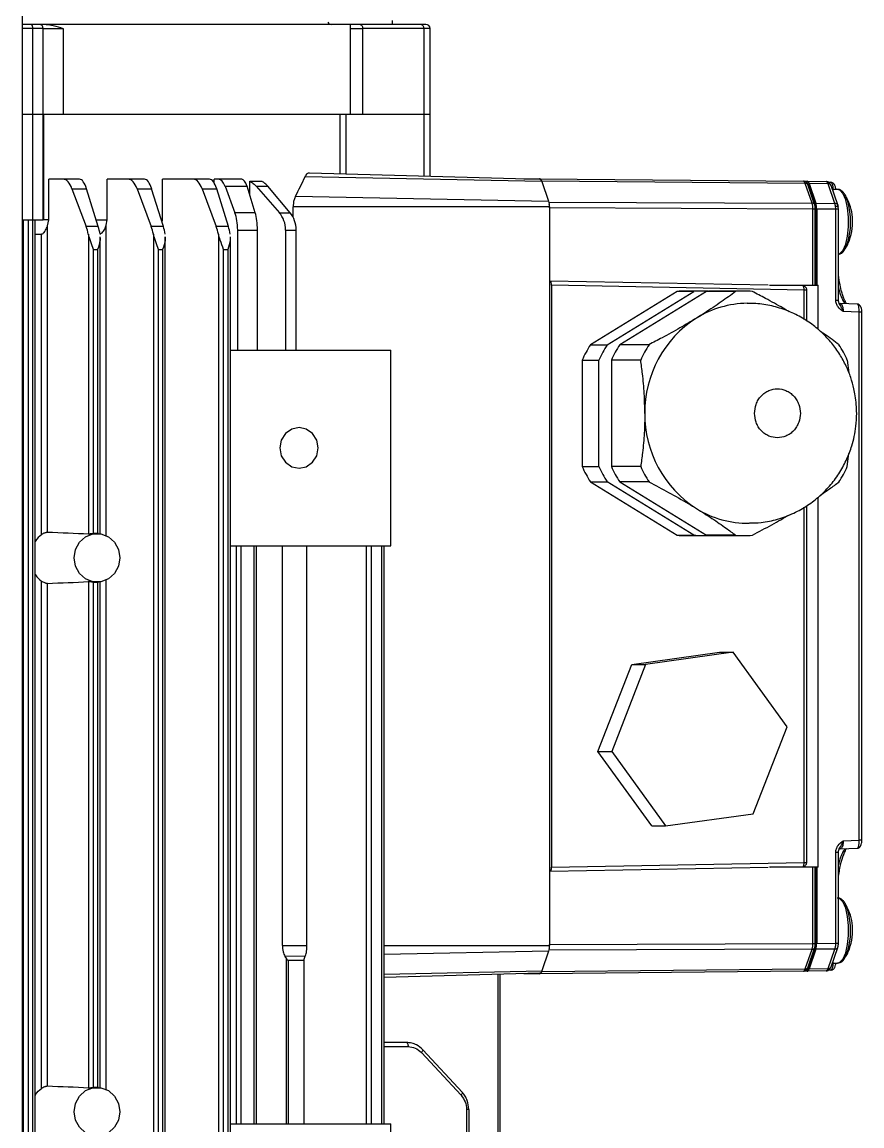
# Model space of a CAD drawing. Header units: centimetres. Extents: x 470464 to 524273, y 49611 to 59074.
# Drawn here: x 490483.18 to 490493.49, y 55507.41 to 55520.96 of the extents above; entities that cross this region are included whole.
import ezdxf

# ---------------------------------------------------------------- set-up
doc = ezdxf.new("R2010")
doc.units = ezdxf.units.CM
doc.header["$MEASUREMENT"] = 0
doc.layers.add('vinç', color=7, linetype='Continuous')

# ---------------------------------------------------------------- blocks, each defined once
blk = doc.blocks.new('JKKÖGÖ')
at = {"color": 2, "linetype": 'Continuous', "lineweight": 25}
for p, q in [((-34204.64, 51963.88), (-34204.72, 51961.82)), ((-34203.64, 51964.13), (-34203.72, 51962.17)), ((-34138.83, 51964.46), (-34203.64, 51964.46)), ((-34203.64, 51964.46), (-34203.64, 51964.13)), ((-34138.83, 51964.13), (-34203.64, 51964.13)), ((-34138.83, 51964.46), (-34138.83, 51964.13)), ((-34138.75, 51962.17), (-34138.83, 51964.13)), ((-34137.75, 51961.82), (-34137.83, 51963.88)), ((-34211.31, 51962.34), (-34211.87, 51962.62)), ((-34197.77, 51962.67), (-34196.19, 51962.87)), ((-34184.7, 51962.67), (-34186.3, 51962.87)), ((-34124.31, 51962.34), (-34124.87, 51962.62)), ((-34219.61, 51960.37), (-34219.6, 51960.64)), ((-34217.01, 51961.15), (-34219.4, 51960.33)), ((-34216.82, 51961.49), (-34219.21, 51960.67)), ((-34218.73, 51961.47), (-34218.73, 51960.84)), ((-34217.03, 51958.81), (-34217.01, 51961.15)), ((-34216.69, 51961.22), (-34217.01, 51961.15)), ((-34216.82, 51961.49), (-34216.81, 51961.49)), ((-34216.3, 51961.25), (-34216.69, 51961.22)), ((-34216.3, 51961.57), (-34216.56, 51961.55)), ((-34216.3, 51961.25), (-34216.32, 51958.91)), ((-34205.13, 51961.57), (-34216.3, 51961.57)), ((-34216.3, 51961.57), (-34216.3, 51961.25)), ((-34205.13, 51961.25), (-34216.3, 51961.25)), ((-34205.13, 51961.25), (-34205.13, 51961.57)), ((-34204.65, 51961.73), (-34204.64, 51961.77)), ((-34137.83, 51961.77), (-34137.82, 51961.73)), ((-34126.17, 51961.57), (-34137.34, 51961.57)), ((-34137.34, 51961.25), (-34137.34, 51961.57)), ((-34126.17, 51961.25), (-34137.34, 51961.25)), ((-34126.17, 51961.25), (-34126.17, 51961.57)), ((-34126.15, 51958.91), (-34126.17, 51961.25)), ((-34125.66, 51961.49), (-34125.65, 51961.49)), ((-34123.26, 51960.67), (-34125.65, 51961.49)), ((-34125.46, 51961.15), (-34125.44, 51958.81)), ((-34123.07, 51960.33), (-34125.46, 51961.15)), ((-34123.73, 51960.84), (-34123.73, 51961.47)), ((-34122.87, 51960.64), (-34122.86, 51960.38)), ((-34219.73, 51957.74), (-34219.69, 51960.09)), ((-34219.4, 51960.33), (-34219.44, 51957.98)), ((-34123.03, 51957.98), (-34123.07, 51960.33)), ((-34122.85, 51960.22), (-34123.07, 51960.33)), ((-34122.78, 51960.09), (-34122.85, 51960.22)), ((-34122.78, 51960.09), (-34122.73, 51957.74)), ((-34217.03, 51958.34), (-34219.45, 51957.51)), ((-34219.44, 51957.98), (-34217.03, 51958.81)), ((-34216.8, 51958.79), (-34219.39, 51957.9)), ((-34216.89, 51958.66), (-34219.31, 51957.84)), ((-34217.15, 51926.04), (-34217.03, 51958.34)), ((-34216.8, 51958.69), (-34216.89, 51958.66)), ((-34216.8, 51958.69), (-34216.8, 51958.79)), ((-34206.95, 51958.84), (-34216.45, 51958.84)), ((-34216.45, 51958.84), (-34216.45, 51958.74)), ((-34216.32, 51958.74), (-34216.45, 51958.74)), ((-34216.32, 51958.44), (-34216.45, 51926.12)), ((-34216.32, 51958.91), (-34206.95, 51958.91)), ((-34216.32, 51958.74), (-34216.32, 51958.44)), ((-34206.95, 51958.74), (-34216.32, 51958.74)), ((-34206.95, 51958.44), (-34216.32, 51958.44)), ((-34201.53, 51959.08), (-34206.95, 51959.08)), ((-34206.95, 51953.11), (-34206.95, 51959.08)), ((-34135.52, 51959.08), (-34180.93, 51959.08)), ((-34135.52, 51959.08), (-34135.52, 51953.11)), ((-34135.52, 51958.91), (-34126.15, 51958.91)), ((-34126.02, 51958.84), (-34135.52, 51958.84)), ((-34126.15, 51958.74), (-34135.52, 51958.74)), ((-34126.15, 51958.44), (-34135.52, 51958.44)), ((-34126.15, 51958.44), (-34126.15, 51958.74)), ((-34126.02, 51958.74), (-34126.15, 51958.74)), ((-34126.02, 51926.12), (-34126.15, 51958.44)), ((-34126.02, 51958.74), (-34126.02, 51958.84)), ((-34123.08, 51957.9), (-34125.67, 51958.79)), ((-34125.67, 51958.79), (-34125.67, 51958.69)), ((-34125.58, 51958.66), (-34125.67, 51958.69)), ((-34123.16, 51957.84), (-34125.58, 51958.66)), ((-34125.44, 51958.81), (-34123.03, 51957.98)), ((-34123.02, 51957.51), (-34125.44, 51958.34)), ((-34125.44, 51958.34), (-34125.32, 51926.04)), ((-34220.04, 51924.89), (-34219.74, 51957.27)), ((-34219.45, 51957.51), (-34219.75, 51925.16)), ((-34219.73, 51957.33), (-34219.73, 51957.74)), ((-34219.54, 51957.7), (-34219.54, 51957.78)), ((-34219.39, 51957.9), (-34219.39, 51957.8)), ((-34219.31, 51957.84), (-34219.39, 51957.8)), ((-34206.37, 51957.37), (-34206.95, 51926.36)), ((-34206.87, 51957.21), (-34206.94, 51953.27)), ((-34202.56, 51957.7), (-34206.37, 51957.7)), ((-34206.37, 51957.7), (-34206.37, 51957.37)), ((-34202.76, 51957.37), (-34206.37, 51957.37)), ((-34136.1, 51957.7), (-34179.88, 51957.7)), ((-34136.1, 51957.37), (-34179.7, 51957.37)), ((-34136.1, 51957.37), (-34136.1, 51957.7)), ((-34135.52, 51926.36), (-34136.1, 51957.37)), ((-34135.53, 51953.27), (-34135.6, 51957.21)), ((-34123.08, 51957.8), (-34123.16, 51957.84)), ((-34123.08, 51957.8), (-34123.08, 51957.9)), ((-34122.72, 51925.16), (-34123.02, 51957.51)), ((-34122.93, 51957.78), (-34122.93, 51957.7)), ((-34122.73, 51957.74), (-34122.73, 51957.29)), ((-34122.73, 51957.27), (-34122.43, 51924.89)), ((-34152.74, 51955.27), (-34161.9, 51948.67)), ((-34142.07, 51951.11), (-34152.74, 51955.27)), ((-34206.95, 51952.94), (-34207.45, 51926.19)), ((-34206.95, 51953.11), (-34206.95, 51953.1)), ((-34135.52, 51953.1), (-34135.52, 51953.11)), ((-34135.02, 51926.19), (-34135.52, 51952.94)), ((-34206.23, 51949.99), (-34206.23, 51946.39)), ((-34176.23, 51946.39), (-34176.23, 51949.99)), ((-34140.57, 51940.36), (-34142.07, 51951.11)), ((-34206.2, 51948.96), (-34206.2, 51945.37)), ((-34176.27, 51948.96), (-34176.27, 51945.37)), ((-34161.9, 51948.67), (-34160.4, 51937.91)), ((-34161.9, 51946.96), (-34161.9, 51948.67)), ((-34160.4, 51936.2), (-34161.9, 51946.96)), ((-34206.23, 51944.85), (-34206.23, 51942.8)), ((-34206.2, 51945.37), (-34199.66, 51934.73)), ((-34182.81, 51934.73), (-34176.27, 51945.37)), ((-34176.23, 51942.8), (-34176.23, 51944.85)), ((-34199.66, 51933.19), (-34206.2, 51943.83)), ((-34206.2, 51943.83), (-34206.2, 51941.78)), ((-34176.27, 51943.83), (-34182.81, 51933.19)), ((-34176.27, 51941.78), (-34176.27, 51943.83)), ((-34206.2, 51941.78), (-34199.66, 51931.14)), ((-34182.81, 51931.14), (-34176.27, 51941.78)), ((-34149.73, 51933.75), (-34140.57, 51940.36)), ((-34140.57, 51938.65), (-34140.57, 51940.36)), ((-34199.66, 51938.32), (-34199.66, 51934.73)), ((-34182.81, 51938.32), (-34182.81, 51934.73)), ((-34160.4, 51937.91), (-34149.73, 51933.75)), ((-34160.4, 51936.2), (-34160.4, 51937.91)), ((-34140.57, 51938.65), (-34149.73, 51932.04)), ((-34197.77, 51937.3), (-34197.77, 51933.71)), ((-34184.7, 51937.3), (-34184.7, 51933.71)), ((-34149.73, 51932.04), (-34160.4, 51936.2)), ((-34197.77, 51933.71), (-34184.7, 51933.71)), ((-34149.73, 51932.04), (-34149.73, 51933.75)), ((-34199.66, 51931.14), (-34199.66, 51933.19)), ((-34184.7, 51932.17), (-34197.77, 51932.17)), ((-34197.77, 51930.12), (-34197.77, 51932.17)), ((-34184.7, 51930.12), (-34184.7, 51932.17)), ((-34182.81, 51931.14), (-34182.81, 51933.19)), ((-34197.77, 51930.12), (-34184.7, 51930.12)), ((-34219.69, 51925.18), (-34217.28, 51926)), ((-34217.89, 51894.93), (-34217.28, 51926)), ((-34216.57, 51926.1), (-34125.9, 51926.1)), ((-34216.57, 51926.1), (-34216.57, 51894.63)), ((-34216.45, 51926.12), (-34207.45, 51926.12)), ((-34207.45, 51926.12), (-34207.45, 51926.19)), ((-34206.95, 51926.36), (-34135.52, 51926.36)), ((-34135.02, 51926.19), (-34135.02, 51926.12)), ((-34135.02, 51926.12), (-34126.02, 51926.12)), ((-34125.9, 51905.81), (-34125.9, 51926.1)), ((-34125.19, 51926), (-34122.78, 51925.18)), ((-34125.19, 51926), (-34124.79, 51905.81)), ((-34220.77, 51896.65), (-34219.98, 51924.93)), ((-34219.69, 51925.18), (-34220.27, 51896.1)), ((-34220.04, 51922.94), (-34220.04, 51924.89)), ((-34122.39, 51905.81), (-34122.78, 51925.18)), ((-34122.48, 51924.93), (-34121.95, 51905.81)), ((-34122.43, 51924.89), (-34122.43, 51922.94)), ((-34089.74, 51920.07), (-34122.35, 51920.07)), ((-34122.34, 51919.76), (-34089.71, 51919.76)), ((-34067.23, 51916.24), (-34105.74, 51916.24)), ((-34105.74, 51916.24), (-34105.74, 51915.93)), ((-34105.74, 51915.93), (-34067.23, 51915.93)), ((-34107.85, 51915.43), (-34113.09, 51910.56)), ((-34112.75, 51910.38), (-34107.51, 51915.25)), ((-34238.98, 51910.94), (-34238.98, 51910.35)), ((-34227.98, 51911.44), (-34238.48, 51911.44)), ((-34238.48, 51911.44), (-34238.48, 51910.66)), ((-34238.48, 51910.66), (-34238.48, 51903.15)), ((-34238.48, 51910.66), (-34227.98, 51910.66)), ((-34220.36, 51911.44), (-34227.98, 51911.44)), ((-34227.98, 51910.66), (-34227.98, 51911.44)), ((-34227.98, 51903.15), (-34227.98, 51910.66)), ((-34227.98, 51910.66), (-34220.38, 51910.66)), ((-34238.98, 51910.35), (-34238.98, 51902.85)), ((-34113.98, 51908.55), (-34113.98, 51905.81)), ((-34113.48, 51905.81), (-34113.48, 51908.74)), ((-34238.98, 51906.85), (-34239.48, 51906.85)), ((-34198.98, 51886.93), (-34198.98, 51906.63)), ((-34174.98, 51906.63), (-34198.98, 51906.63)), ((-34174.98, 51886.93), (-34174.98, 51906.63)), ((-34103.98, 51886.93), (-34103.98, 51906.63)), ((-34079.98, 51906.63), (-34103.98, 51906.63)), ((-34103.98, 51905.81), (-34174.98, 51905.81)), ((-34174.98, 51905.48), (-34103.98, 51905.48)), ((-34103.98, 51904.25), (-34174.98, 51904.25)), ((-34238.98, 51902.85), (-34238.98, 51901.67)), ((-34238.48, 51903.15), (-34227.98, 51903.15)), ((-34238.48, 51901.67), (-34238.48, 51903.15)), ((-34227.98, 51901.67), (-34227.98, 51903.15)), ((-34174.98, 51903.61), (-34103.98, 51903.61)), ((-34227.98, 51901.67), (-34238.98, 51901.67)), ((-34238.98, 51901.67), (-34238.98, 51864.32)), ((-34227.98, 51866.39), (-34227.98, 51901.67)), ((-34227.98, 51901.1), (-34220.65, 51901.1)), ((-34220.67, 51900.42), (-34227.98, 51900.42)), ((-34125.9, 51896.33), (-34174.98, 51896.33)), ((-34125.9, 51893.32), (-34125.9, 51896.33)), ((-34124.1, 51895.94), (-34124.6, 51896.13)), ((-34124.6, 51896.13), (-34124.55, 51893.63)), ((-34124.1, 51895.94), (-34103.98, 51895.94)), ((-34124.09, 51894.08), (-34124.1, 51895.94)), ((-34215.86, 51894.26), (-34219.12, 51891.53)), ((-34215.3, 51894.63), (-34216.57, 51894.63)), ((-34215.86, 51892.94), (-34215.86, 51894.26)), ((-34198.98, 51895), (-34213.74, 51895)), ((-34213.74, 51893.71), (-34213.74, 51895)), ((-34219.12, 51890.09), (-34215.86, 51892.94)), ((-34213.74, 51893.71), (-34198.98, 51893.71)), ((-34125.9, 51893.32), (-34174.98, 51893.32)), ((-34124.55, 51893.63), (-34124.24, 51893.8)), ((-34103.98, 51893.8), (-34124.24, 51893.8)), ((-34103.98, 51894.08), (-34124.09, 51894.08)), ((-34219.12, 51890.09), (-34219.12, 51891.53)), ((-34198.98, 51890.25), (-34213.74, 51890.25)), ((-34213.74, 51887.82), (-34213.74, 51890.25)), ((-34217.98, 51889.32), (-34219.73, 51889.32)), ((-34215.86, 51889.97), (-34219.11, 51888.97)), ((-34219.11, 51886.27), (-34219.11, 51888.97)), ((-34215.86, 51889.97), (-34215.86, 51887.49)), ((-34103.98, 51890.12), (-34174.98, 51890.12)), ((-34174.98, 51889.79), (-34103.98, 51889.79)), ((-34219.98, 51888.32), (-34219.98, 51885.48)), ((-34219.11, 51886.27), (-34215.86, 51887.49)), ((-34213.74, 51887.82), (-34198.98, 51887.82)), ((-34103.98, 51888.27), (-34174.98, 51888.27)), ((-34174.98, 51887.64), (-34103.98, 51887.64)), ((-34214.16, 51886.69), (-34218.81, 51885.25)), ((-34214.16, 51886.69), (-34214.16, 51885.2)), ((-34066.09, 51886.93), (-34212.89, 51886.93)), ((-34211.33, 51886.1), (-34211.33, 51886.6)), ((-34211.33, 51886.6), (-34067.64, 51886.6)), ((-34067.64, 51886.1), (-34211.33, 51886.1)), ((-34219.98, 51885.48), (-34219.98, 51884.92)), ((-34219.57, 51884.92), (-34219.98, 51884.92)), ((-34218.81, 51883.46), (-34218.81, 51885.25)), ((-34218.81, 51883.46), (-34214.16, 51885.2)), ((-34213.23, 51885.46), (-34065.74, 51885.46)), ((-34219.98, 51884.37), (-34219.98, 51882.4)), ((-34219.98, 51882.4), (-34219.98, 51878.61)), ((-34214.98, 51878.61), (-34219.98, 51878.61)), ((-34214.16, 51878.7), (-34218.81, 51877.26)), ((-34214.69, 51878.54), (-34214.98, 51878.61)), ((-34214.98, 51878.45), (-34214.98, 51878.61)), ((-34214.16, 51878.7), (-34214.16, 51877.22)), ((-34066.08, 51878.94), (-34212.89, 51878.94)), ((-34211.33, 51878.11), (-34211.33, 51878.61)), ((-34211.33, 51878.61), (-34067.64, 51878.61)), ((-34067.64, 51878.11), (-34211.33, 51878.11)), ((-34218.81, 51875.47), (-34218.81, 51877.26)), ((-34218.81, 51875.47), (-34214.16, 51877.22)), ((-34213.23, 51877.47), (-34065.74, 51877.47)), ((-34219.98, 51876.39), (-34219.98, 51874.41)), ((-34219.98, 51874.41), (-34219.98, 51871.82)), ((-34214.98, 51871.82), (-34219.98, 51871.82)), ((-34214.35, 51871.68), (-34214.98, 51871.82)), ((-34214.98, 51870.46), (-34214.98, 51871.82)), ((-34176.22, 51871.68), (-34214.35, 51871.68)), ((-34108.22, 51871.68), (-34170.75, 51871.68)), ((-34214.16, 51870.71), (-34218.81, 51869.27)), ((-34214.16, 51870.71), (-34214.16, 51869.23)), ((-34176.44, 51870.95), (-34212.89, 51870.95)), ((-34211.33, 51870.12), (-34211.33, 51870.62)), ((-34211.33, 51870.62), (-34176.47, 51870.62)), ((-34176.47, 51870.12), (-34211.33, 51870.12)), ((-34176.46, 51870.75), (-34176.48, 51870.58)), ((-34108.44, 51870.95), (-34170.53, 51870.95)), ((-34170.49, 51870.58), (-34170.51, 51870.75)), ((-34170.5, 51870.12), (-34170.5, 51870.62)), ((-34170.5, 51870.62), (-34108.47, 51870.62)), ((-34108.47, 51870.12), (-34170.5, 51870.12)), ((-34108.46, 51870.75), (-34108.48, 51870.58)), ((-34108.47, 51870.62), (-34108.47, 51870.12)), ((-34218.81, 51867.48), (-34218.81, 51869.27)), ((-34218.81, 51867.48), (-34214.16, 51869.23)), ((-34213.23, 51869.49), (-34176.4, 51869.49)), ((-34170.57, 51869.49), (-34108.4, 51869.49)), ((-34219.98, 51868.4), (-34219.98, 51866.42)), ((-34238.48, 51866.39), (-34227.98, 51866.39)), ((-34238.48, 51863.95), (-34238.48, 51866.39)), ((-34227.98, 51863.99), (-34227.98, 51866.39)), ((-34219.98, 51866.42), (-34219.98, 51864.62)), ((-34214.98, 51864.62), (-34219.98, 51864.62)), ((-34214.25, 51864.46), (-34214.98, 51864.62)), ((-34214.98, 51864.62), (-34214.98, 51863.99)), ((-34176.61, 51864.46), (-34214.25, 51864.46)), ((-34108.61, 51864.46), (-34170.36, 51864.46)), ((-34238.98, 51864.32), (-34238.98, 51863.37)), ((-34238.98, 51863.45), (-34238.98, 51862.46)), ((-34227.98, 51863.95), (-34238.48, 51863.95)), ((-34238.48, 51863.95), (-34238.48, 51862.63)), ((-34227.98, 51863.99), (-34214.98, 51863.99)), ((-34214.98, 51863.95), (-34227.98, 51863.95)), ((-34227.98, 51862.63), (-34227.98, 51863.95)), ((-34214.98, 51862.63), (-34214.98, 51863.95)), ((-34213.25, 51862.96), (-34213.25, 51863.74)), ((-34176.33, 51863.74), (-34213.25, 51863.74)), ((-34170.64, 51863.74), (-34170.59, 51863.82)), ((-34108.33, 51863.74), (-34170.64, 51863.74)), ((-34108.38, 51863.82), (-34108.33, 51863.74)), ((-34238.98, 51862.46), (-34238.98, 51861.35)), ((-34238.48, 51862.63), (-34227.98, 51862.63)), ((-34238.48, 51862.63), (-34238.48, 51861.35)), ((-34227.98, 51862.63), (-34214.98, 51862.63)), ((-34227.98, 51861.35), (-34227.98, 51862.63)), ((-34063.98, 51862.96), (-34214.98, 51862.96)), ((-34214.98, 51862.64), (-34063.98, 51862.64)), ((-34214.98, 51861.35), (-34214.98, 51862.63)), ((-34063.98, 51862.13), (-34214.98, 51862.13)), ((-34271.48, 51861.35), (-33932.98, 51861.35)), ((-34214.98, 51861.5), (-34063.98, 51861.5))]:
    blk.add_line(p, q, dxfattribs=at)
at = {"color": 2, "linetype": 'Continuous', "lineweight": 25, "flags": 128}
for points in [[(-34210.75, 51961.57), (-34210.84, 51961.77), (-34211.27, 51962.15), (-34212.01, 51962.47), (-34213, 51962.7), (-34214.14, 51962.82), (-34215.33, 51962.82), (-34216.47, 51962.7), (-34217.46, 51962.47), (-34218.2, 51962.15), (-34218.63, 51961.77), (-34218.73, 51961.47)], [(-34217.37, 51962.7), (-34217.47, 51962.67), (-34218.06, 51962.4)], [(-34123.73, 51961.47), (-34123.84, 51961.77), (-34124.27, 51962.15), (-34125.01, 51962.47), (-34126, 51962.7), (-34127.14, 51962.82), (-34128.33, 51962.82), (-34129.47, 51962.7), (-34130.46, 51962.47), (-34131.2, 51962.15), (-34131.63, 51961.77), (-34131.72, 51961.57)], [(-34130.37, 51962.7), (-34130.47, 51962.67), (-34131.06, 51962.4)], [(-34216.69, 51961.22), (-34216.68, 51961.31), (-34216.67, 51961.39), (-34216.65, 51961.45), (-34216.63, 51961.5), (-34216.6, 51961.54), (-34216.57, 51961.55), (-34216.56, 51961.55)], [(-34204.75, 51961.66), (-34204.73, 51961.73), (-34204.72, 51961.82)], [(-34137.75, 51961.82), (-34137.74, 51961.73), (-34137.72, 51961.67)], [(-34206.37, 51957.37), (-34206.47, 51957.37), (-34206.56, 51957.36), (-34206.65, 51957.34), (-34206.72, 51957.32), (-34206.79, 51957.3), (-34206.83, 51957.27), (-34206.86, 51957.24), (-34206.87, 51957.21)], [(-34135.6, 51957.21), (-34135.61, 51957.24), (-34135.64, 51957.27), (-34135.68, 51957.3), (-34135.75, 51957.32), (-34135.82, 51957.34), (-34135.91, 51957.36), (-34136, 51957.37), (-34136.1, 51957.37)], [(-34107.85, 51915.43), (-34107.83, 51915.43), (-34107.8, 51915.43), (-34107.76, 51915.42), (-34107.7, 51915.39), (-34107.64, 51915.36), (-34107.58, 51915.31), (-34107.51, 51915.25)], [(-34238.98, 51910.35), (-34238.98, 51910.41), (-34238.95, 51910.47), (-34238.9, 51910.52), (-34238.84, 51910.57), (-34238.76, 51910.61), (-34238.68, 51910.64), (-34238.58, 51910.65), (-34238.48, 51910.66)], [(-34113.11, 51910.53), (-34113.1, 51910.56), (-34113.09, 51910.56)], [(-34113.09, 51910.56), (-34113.08, 51910.57), (-34113.04, 51910.57), (-34113, 51910.56), (-34112.95, 51910.53), (-34112.89, 51910.49), (-34112.82, 51910.44), (-34112.75, 51910.38)], [(-34113.98, 51908.55), (-34113.98, 51908.59), (-34113.95, 51908.63), (-34113.9, 51908.66), (-34113.84, 51908.69), (-34113.76, 51908.71), (-34113.68, 51908.73), (-34113.58, 51908.74), (-34113.48, 51908.74)], [(-34238.98, 51902.85), (-34238.98, 51902.91), (-34238.95, 51902.96), (-34238.9, 51903.02), (-34238.84, 51903.06), (-34238.76, 51903.1), (-34238.68, 51903.13), (-34238.58, 51903.15), (-34238.48, 51903.15)], [(-34186.98, 51897.7), (-34187.94, 51897.53), (-34188.75, 51897.02), (-34189.29, 51896.25), (-34189.48, 51895.36), (-34189.29, 51894.46), (-34188.75, 51893.69), (-34187.94, 51893.18), (-34186.98, 51893.01), (-34186.03, 51893.18), (-34185.22, 51893.69), (-34184.68, 51894.46), (-34184.48, 51895.36), (-34184.68, 51896.25), (-34185.22, 51897.02), (-34186.03, 51897.53), (-34186.98, 51897.7)], [(-34173.48, 51867.74), (-34174.51, 51867.91), (-34175.4, 51868.39), (-34176.07, 51869.14), (-34176.43, 51870.06), (-34176.43, 51871.03), (-34176.07, 51871.95), (-34175.4, 51872.69), (-34174.51, 51873.18), (-34173.48, 51873.35), (-34172.46, 51873.18), (-34171.57, 51872.69), (-34170.9, 51871.95), (-34170.54, 51871.03), (-34170.54, 51870.06), (-34170.9, 51869.14), (-34171.57, 51868.39), (-34172.46, 51867.91), (-34173.48, 51867.74)], [(-34105.48, 51867.74), (-34106.51, 51867.91), (-34107.4, 51868.39), (-34108.07, 51869.14), (-34108.43, 51870.06), (-34108.43, 51871.03), (-34108.07, 51871.95), (-34107.4, 51872.69), (-34106.51, 51873.18), (-34105.48, 51873.35), (-34104.46, 51873.18), (-34103.57, 51872.69), (-34102.9, 51871.95), (-34102.54, 51871.03), (-34102.54, 51870.06), (-34102.9, 51869.14), (-34103.57, 51868.39), (-34104.46, 51867.91), (-34105.48, 51867.74)], [(-34238.98, 51862.46), (-34238.98, 51862.49), (-34238.95, 51862.52), (-34238.9, 51862.55), (-34238.84, 51862.58), (-34238.76, 51862.6), (-34238.68, 51862.62), (-34238.58, 51862.63), (-34238.48, 51862.63)]]:
    blk.add_lwpolyline(points, dxfattribs=at)
at = {"color": 2, "linetype": 'Continuous', "lineweight": 25}
for centre, radius, start, end in [((-34204.15, 51963.86), 0.491, 118.6351, 177.7504), ((-34138.32, 51963.86), 0.49, 2.184, 53.8281), ((-34214.75, 51954), 9.08, 71.5519, 106.7577), ((-34191.45, 51948.77), 15.27, 114.456, 122.5064), ((-34191.02, 51948.77), 15.27, 57.4936, 65.544), ((-34127.75, 51954), 9.08, 71.5519, 106.7577), ((-34219.12, 51960.63), 0.481, 129.271, 178.7588), ((-34219.06, 51960.37), 0.339, 114.1944, 186.2383), ((-34216.67, 51961.18), 0.341, 115.6429, 186.0989), ((-34125.8, 51961.18), 0.341, 353.9011, 64.3571), ((-34123.41, 51960.37), 0.339, 353.7584, 65.8402), ((-34123.35, 51960.64), 0.478, 1.1329, 36.7741), ((-34123.26, 51960.22), 0.404, 359.6754, 49.8724), ((-34216.65, 51958.37), 0.38, 128.8689, 184.0623), ((-34125.82, 51958.37), 0.38, 355.9377, 51.1311), ((-34219.29, 51957.27), 0.447, 153.4272, 179.3986), ((-34219.07, 51957.54), 0.38, 128.8689, 184.0623), ((-34123.4, 51957.54), 0.38, 355.9377, 51.1311), ((-34123.18, 51957.27), 0.445, 0.5634, 20.7473), ((-34192.99, 51949.99), 13.25, 175.5755, 184.4245), ((-34192.63, 51950.52), 12.11, 180.7152, 211.7207), ((-34189.81, 51950.51), 12.08, 328.2412, 0.5339), ((-34189.48, 51949.99), 13.25, 355.5755, 4.4245), ((-34192.99, 51946.39), 13.25, 180.0003, 184.4244), ((-34189.48, 51946.39), 13.25, 355.5756, 359.9997), ((-34192.99, 51944.85), 13.25, 177.019, 184.4246), ((-34189.48, 51944.85), 13.25, 355.5754, 3.3302), ((-34191.38, 51951.48), 13.67, 212.4131, 270.6244), ((-34191.09, 51951.48), 13.67, 269.3756, 327.5869), ((-34192.99, 51942.8), 13.25, 180.0003, 184.4244), ((-34189.48, 51942.8), 13.25, 355.5756, 359.9997), ((-34191.45, 51951.2), 15.27, 237.4936, 245.544), ((-34191.02, 51951.2), 15.27, 294.456, 302.5064), ((-34191.45, 51947.6), 15.27, 237.4936, 245.544), ((-34191.02, 51947.6), 15.27, 294.456, 302.5064), ((-34191.45, 51946.07), 15.27, 237.4936, 245.544), ((-34191.02, 51946.07), 15.27, 294.456, 302.5064), ((-34191.45, 51944.01), 15.27, 237.4936, 245.544), ((-34191.02, 51944.01), 15.27, 294.456, 302.5064), ((-34216.61, 51923.83), 2.28, 89.0397, 107.0871), ((-34125.86, 51923.83), 2.28, 72.9129, 90.9603), ((-34219.65, 51924.82), 0.356, 97.3391, 161.7546), ((-34122.82, 51924.82), 0.356, 18.2454, 82.6609), ((-34238.48, 51910.94), 0.5, 90, 180), ((-34239.48, 51899.34), 0.5, 295, 0), ((-34173.84, 51870.37), 2.65, 174.5638, 185.4362), ((-34238.48, 51863.45), 0.5, 90, 180)]:
    blk.add_arc(centre, radius, start, end, dxfattribs=at)
for centre, major_axis, ratio, start_param, end_param in [((-34218.73, 51957.74), (1, 0), 0.341977, 2.356337, 3.141609), ((-34216.32, 51958.56), (1, 0), 0.342063, 1.570939, 2.356211), ((-34126.15, 51958.56), (1, 0), 0.342063, 0.785381, 1.570653), ((-34123.74, 51957.74), (1, 0), 0.341977, 6.283169, 7.068441), ((-34216.45, 51925.78), (1, 0), 0.342031, 1.570832, 2.056847), ((-34206.95, 51926.19), (0.5, 0), 0.341968, 1.570796, 3.141593), ((-34135.52, 51926.19), (0.5, 0), 0.341968, 0, 1.570796), ((-34126.02, 51925.78), (1, 0), 0.342031, 1.087503, 1.570761), ((-34219.04, 51924.89), (1, 0), 0.342009, 2.651495, 3.141597), ((-34123.43, 51924.89), (1, 0), 0.342009, 6.283181, 6.697409), ((-34268.96, 51827.67), (60.43, 60.32), 0.672975, 0.20191, 0.2467), ((-34213.74, 51892.48), (3, 0), 0.839644, 1.570796, 2.356194), ((-34213.74, 51891.08), (3, 0), 0.875564, 1.570796, 2.356194), ((-34213.74, 51889.32), (3, 0), 0.309205, 1.570796, 2.356194), ((-34216.98, 51888.32), (3, 0), 0.309205, 2.356194, 3.141593), ((-34213.74, 51886.7), (3, 0), 0.374835, 1.570796, 2.356194), ((-34216.98, 51885.48), (3, 0), 0.374835, 2.356194, 3.141593), ((-34211.33, 51885.81), (4, 0), 0.309205, 2.067071, 2.356194), ((-34215.98, 51884.37), (4, 0), 0.309205, 2.356194, 3.141593), ((-34211.33, 51884.14), (4, 0), 0.374835, 2.067071, 2.356194), ((-34215.98, 51882.4), (4, 0), 0.374835, 2.356194, 3.141593), ((-34211.33, 51877.83), (4, 0), 0.309205, 2.067071, 2.356194), ((-34215.98, 51876.39), (4, 0), 0.309205, 2.356194, 3.141593), ((-34211.33, 51876.16), (4, 0), 0.374835, 2.067071, 2.356194), ((-34215.98, 51874.41), (4, 0), 0.374835, 2.356194, 3.141593), ((-34211.33, 51869.84), (4, 0), 0.309205, 2.067071, 2.356194), ((-34215.98, 51868.4), (4, 0), 0.309205, 2.356194, 3.141593), ((-34211.33, 51868.17), (4, 0), 0.374835, 2.067071, 2.356194), ((-34173.48, 51832.89), (0, -59.78), 0.061636, 4.053588, 4.156132), ((-34173.48, 51832.89), (0, -59.78), 0.061636, 2.127053, 2.229598), ((-34105.48, 51832.89), (0, -59.78), 0.061636, 4.053588, 4.156132), ((-34215.98, 51866.42), (4, 0), 0.374835, 2.356194, 3.141593)]:
    blk.add_ellipse(centre, major_axis=major_axis, ratio=ratio, start_param=start_param, end_param=end_param, dxfattribs=at)
for points, knots in [([(-34211.41, 51962.4), (-34211.44, 51962.41), (-34211.85, 51962.72), (-34212.82, 51963.07), (-34214.23, 51963.36), (-34215.62, 51963.3), (-34216.8, 51963.04), (-34217.46, 51962.7), (-34217.73, 51962.56)], [0, 0, 0, 0, 0.01245, 0.231649, 0.459546, 0.662857, 0.862556, 1, 1, 1, 1]), ([(-34191.23, 51963.82), (-34191.96, 51963.79), (-34192.97, 51963.74), (-34194.44, 51963.45), (-34195.67, 51963.11), (-34197.09, 51962.53), (-34198.51, 51961.76), (-34199.89, 51960.77), (-34201.18, 51959.56), (-34202.34, 51958.15), (-34203.31, 51956.56), (-34204.07, 51954.8), (-34204.55, 51952.91), (-34204.76, 51951.41), (-34204.71, 51950.55), (-34204.7, 51950.36)], [0, 0, 0, 0, 0.102327, 0.143297, 0.211475, 0.282536, 0.359049, 0.439303, 0.522622, 0.60849, 0.696564, 0.786634, 0.878599, 0.972458, 1, 1, 1, 1]), ([(-34203.64, 51964.13), (-34203.77, 51964.13), (-34204.03, 51964.13), (-34204.36, 51964.07), (-34204.54, 51964), (-34204.63, 51963.94), (-34204.64, 51963.9), (-34204.64, 51963.88)], [0, 0, 0, 0, 0.245893, 0.499016, 0.723203, 0.855135, 1, 1, 1, 1]), ([(-34203.64, 51964.45), (-34203.74, 51964.45), (-34203.94, 51964.45), (-34204.19, 51964.39), (-34204.36, 51964.3), (-34204.48, 51964.21), (-34204.58, 51964.08), (-34204.61, 51963.98), (-34204.62, 51963.93)], [0, 0, 0, 0, 0.23629, 0.474029, 0.600027, 0.731366, 0.865911, 1, 1, 1, 1]), ([(-34177.77, 51950.64), (-34177.78, 51951.12), (-34177.79, 51952.3), (-34178.2, 51954.15), (-34178.91, 51956.07), (-34179.9, 51957.81), (-34181.08, 51959.34), (-34182.45, 51960.67), (-34183.98, 51961.78), (-34185.58, 51962.64), (-34187.06, 51963.19), (-34188.41, 51963.54), (-34189.75, 51963.77), (-34190.7, 51963.8), (-34191.23, 51963.82)], [0, 0, 0, 0, 0.06923, 0.168619, 0.270636, 0.362894, 0.454957, 0.54654, 0.637019, 0.724751, 0.806123, 0.863181, 0.923591, 1, 1, 1, 1]), ([(-34137.85, 51963.93), (-34137.86, 51963.97), (-34137.87, 51964.05), (-34137.94, 51964.16), (-34138.03, 51964.26), (-34138.2, 51964.36), (-34138.41, 51964.42), (-34138.64, 51964.45), (-34138.76, 51964.45), (-34138.83, 51964.45)], [0, 0, 0, 0, 0.095749, 0.202045, 0.31816, 0.44234, 0.708759, 0.850841, 1, 1, 1, 1]), ([(-34137.83, 51963.88), (-34137.83, 51963.9), (-34137.84, 51963.94), (-34137.93, 51964), (-34138.08, 51964.06), (-34138.27, 51964.1), (-34138.5, 51964.13), (-34138.7, 51964.13), (-34138.83, 51964.13)], [0, 0, 0, 0, 0.1445292, 0.2761658, 0.4998845, 0.6279701, 0.7541879, 1, 1, 1, 1]), ([(-34124.41, 51962.4), (-34124.44, 51962.41), (-34124.85, 51962.72), (-34125.82, 51963.07), (-34127.23, 51963.36), (-34128.62, 51963.3), (-34129.8, 51963.04), (-34130.46, 51962.7), (-34130.73, 51962.56)], [0, 0, 0, 0, 0.0124499, 0.2316485, 0.4595461, 0.6628565, 0.862556, 1, 1, 1, 1]), ([(-34217.32, 51962.72), (-34217.36, 51962.71), (-34217.58, 51962.64), (-34217.91, 51962.49), (-34218.3, 51962.26), (-34218.58, 51961.98), (-34218.75, 51961.68), (-34218.71, 51961.49), (-34218.7, 51961.43)], [0, 0, 0, 0, 0.041323, 0.256117, 0.46986, 0.685427, 0.904433, 1, 1, 1, 1]), ([(-34210.77, 51961.56), (-34210.78, 51961.64), (-34210.79, 51961.86), (-34210.99, 51962.12), (-34211.22, 51962.26), (-34211.3, 51962.31)], [0, 0, 0, 0, 0.241625, 0.721057, 1, 1, 1, 1]), ([(-34204.78, 51962.54), (-34204.82, 51962.52), (-34204.89, 51962.47), (-34205.18, 51962.32), (-34205.56, 51962.16), (-34206.17, 51961.97), (-34207.02, 51961.76), (-34207.79, 51961.63), (-34208.2, 51961.57)], [0, 0, 0, 0, 0.133758, 0.23258, 0.385799, 0.547987, 0.759882, 1, 1, 1, 1]), ([(-34206.66, 51961.57), (-34206.42, 51961.63), (-34205.82, 51961.78), (-34205.21, 51962.05), (-34204.8, 51962.29), (-34204.75, 51962.42), (-34204.74, 51962.44)], [0, 0, 0, 0, 0.232362, 0.585163, 0.905881, 1, 1, 1, 1]), ([(-34203.72, 51962.17), (-34203.89, 51961.94), (-34204.16, 51961.6), (-34204.68, 51961.3), (-34204.98, 51961.26), (-34205.13, 51961.25)], [0, 0, 0, 0, 0.499404, 0.750062, 1, 1, 1, 1]), ([(-34204.72, 51961.82), (-34204.7, 51961.86), (-34204.67, 51961.95), (-34204.45, 51962.06), (-34204.18, 51962.13), (-34203.93, 51962.16), (-34203.79, 51962.16), (-34203.72, 51962.17)], [0, 0, 0, 0, 0.250725, 0.499135, 0.734636, 0.863709, 1, 1, 1, 1]), ([(-34203.72, 51962.17), (-34203.88, 51962.11), (-34204.19, 51962), (-34204.45, 51961.83), (-34204.58, 51961.76), (-34204.58, 51961.76)], [0, 0, 0, 0, 0.543362, 0.993566, 1, 1, 1, 1]), ([(-34137.34, 51961.25), (-34137.49, 51961.26), (-34137.79, 51961.3), (-34138.31, 51961.6), (-34138.58, 51961.94), (-34138.75, 51962.17)], [0, 0, 0, 0, 0.249943, 0.500606, 1, 1, 1, 1]), ([(-34138.75, 51962.17), (-34138.68, 51962.16), (-34138.54, 51962.16), (-34138.29, 51962.13), (-34138.02, 51962.06), (-34137.8, 51961.95), (-34137.77, 51961.86), (-34137.75, 51961.82)], [0, 0, 0, 0, 0.136278, 0.265347, 0.500864, 0.749261, 1, 1, 1, 1]), ([(-34137.89, 51961.76), (-34137.89, 51961.76), (-34138.02, 51961.83), (-34138.28, 51962), (-34138.59, 51962.11), (-34138.75, 51962.17)], [0, 0, 0, 0, 0.0031063, 0.4548177, 1, 1, 1, 1]), ([(-34137.77, 51962.52), (-34137.75, 51962.47), (-34137.7, 51962.31), (-34137.27, 51962.05), (-34136.65, 51961.78), (-34136.05, 51961.63), (-34135.81, 51961.57)], [0, 0, 0, 0, 0.1607715, 0.4571519, 0.7839343, 1, 1, 1, 1]), ([(-34134.18, 51961.57), (-34134.73, 51961.65), (-34135.91, 51961.83), (-34137.01, 51962.18), (-34137.61, 51962.48), (-34137.71, 51962.5), (-34137.76, 51962.51)], [0, 0, 0, 0, 0.270855, 0.57872, 0.773173, 1, 1, 1, 1]), ([(-34130.32, 51962.72), (-34130.36, 51962.71), (-34130.58, 51962.64), (-34130.91, 51962.49), (-34131.3, 51962.26), (-34131.58, 51961.98), (-34131.75, 51961.68), (-34131.71, 51961.49), (-34131.7, 51961.43)], [0, 0, 0, 0, 0.041323, 0.256117, 0.46986, 0.685427, 0.904433, 1, 1, 1, 1]), ([(-34123.76, 51961.46), (-34123.77, 51961.57), (-34123.77, 51961.83), (-34123.99, 51962.12), (-34124.22, 51962.26), (-34124.3, 51962.31)], [0, 0, 0, 0, 0.318014, 0.749154, 1, 1, 1, 1]), ([(-34219.2, 51960.68), (-34219.3, 51960.63), (-34219.46, 51960.56), (-34219.6, 51960.39), (-34219.67, 51960.25), (-34219.68, 51960.17), (-34219.69, 51960.12)], [0, 0, 0, 0, 0.388665, 0.670343, 0.830861, 1, 1, 1, 1]), ([(-34218.6, 51960.94), (-34218.73, 51960.94), (-34218.92, 51960.94), (-34219.16, 51960.9), (-34219.35, 51960.85), (-34219.5, 51960.79), (-34219.59, 51960.71), (-34219.59, 51960.67), (-34219.6, 51960.64)], [0, 0, 0, 0, 0.2443098, 0.3707281, 0.4996377, 0.7189278, 0.8518494, 1, 1, 1, 1]), ([(-34218.73, 51961.25), (-34218.79, 51961.24), (-34218.95, 51961.24), (-34219.16, 51961.18), (-34219.33, 51961.08), (-34219.45, 51960.98), (-34219.54, 51960.85), (-34219.57, 51960.75), (-34219.58, 51960.71)], [0, 0, 0, 0, 0.151122, 0.421087, 0.56246, 0.707964, 0.855059, 1, 1, 1, 1]), ([(-34216.56, 51961.55), (-34216.61, 51961.54), (-34216.7, 51961.53), (-34216.77, 51961.51), (-34216.81, 51961.49)], [0, 0, 0, 0, 0.49349, 1, 1, 1, 1]), ([(-34204.58, 51961.76), (-34204.67, 51961.7), (-34204.84, 51961.6), (-34205.04, 51961.56), (-34205.13, 51961.54)], [0, 0, 0, 0, 0.545738, 1, 1, 1, 1]), ([(-34204.7, 51961.88), (-34204.69, 51961.84), (-34204.69, 51961.78), (-34204.66, 51961.77), (-34204.66, 51961.77)], [0, 0, 0, 0, 0.823807, 1, 1, 1, 1]), ([(-34199.66, 51961.65), (-34200.08, 51961.09), (-34200.59, 51960.41), (-34201.14, 51959.57), (-34201.24, 51959.42)], [0, 0, 0, 0, 0.817177, 1, 1, 1, 1]), ([(-34181.23, 51959.42), (-34181.47, 51959.79), (-34182.02, 51960.59), (-34182.53, 51961.27), (-34182.81, 51961.65)], [0, 0, 0, 0, 0.454306, 1, 1, 1, 1]), ([(-34137.34, 51961.54), (-34137.43, 51961.56), (-34137.63, 51961.6), (-34137.8, 51961.71), (-34137.89, 51961.76)], [0, 0, 0, 0, 0.451897, 1, 1, 1, 1]), ([(-34137.81, 51961.77), (-34137.81, 51961.77), (-34137.78, 51961.79), (-34137.78, 51961.84), (-34137.77, 51961.88)], [0, 0, 0, 0, 0.148389, 1, 1, 1, 1]), ([(-34125.66, 51961.49), (-34125.7, 51961.51), (-34125.77, 51961.53), (-34125.9, 51961.55), (-34126.03, 51961.57), (-34126.12, 51961.57), (-34126.17, 51961.57)], [0, 0, 0, 0, 0.25659, 0.508128, 0.755592, 1, 1, 1, 1]), ([(-34122.87, 51960.64), (-34122.88, 51960.67), (-34122.88, 51960.71), (-34122.97, 51960.79), (-34123.12, 51960.85), (-34123.31, 51960.9), (-34123.54, 51960.94), (-34123.74, 51960.94), (-34123.87, 51960.94)], [0, 0, 0, 0, 0.147999, 0.280793, 0.499905, 0.628932, 0.755466, 1, 1, 1, 1]), ([(-34122.89, 51960.7), (-34122.9, 51960.75), (-34122.92, 51960.83), (-34122.98, 51960.95), (-34123.08, 51961.05), (-34123.25, 51961.15), (-34123.46, 51961.22), (-34123.64, 51961.25), (-34123.72, 51961.25), (-34123.73, 51961.25)], [0, 0, 0, 0, 0.112103, 0.235115, 0.367394, 0.50673, 0.800367, 0.955036, 1, 1, 1, 1]), ([(-34123, 51960.53), (-34123.04, 51960.56), (-34123.12, 51960.62), (-34123.22, 51960.66), (-34123.27, 51960.68)], [0, 0, 0, 0, 0.5359529, 1, 1, 1, 1]), ([(-34122.78, 51960.11), (-34122.79, 51960.16), (-34122.8, 51960.25), (-34122.87, 51960.4), (-34122.95, 51960.48), (-34123, 51960.53)], [0, 0, 0, 0, 0.306366, 0.580646, 1, 1, 1, 1]), ([(-34216.45, 51958.84), (-34216.5, 51958.84), (-34216.61, 51958.83), (-34216.73, 51958.81), (-34216.78, 51958.79), (-34216.8, 51958.79)], [0, 0, 0, 0, 0.4133031, 0.834794, 1, 1, 1, 1]), ([(-34216.45, 51958.74), (-34216.5, 51958.73), (-34216.6, 51958.72), (-34216.72, 51958.7), (-34216.78, 51958.69), (-34216.8, 51958.69)], [0, 0, 0, 0, 0.395677, 0.797527, 1, 1, 1, 1]), ([(-34125.67, 51958.79), (-34125.71, 51958.8), (-34125.8, 51958.82), (-34125.92, 51958.84), (-34126, 51958.84), (-34126.02, 51958.84)], [0, 0, 0, 0, 0.413303, 0.834794, 1, 1, 1, 1]), ([(-34125.67, 51958.69), (-34125.71, 51958.69), (-34125.79, 51958.71), (-34125.92, 51958.72), (-34126, 51958.73), (-34126.02, 51958.74)], [0, 0, 0, 0, 0.395677, 0.797527, 1, 1, 1, 1]), ([(-34219.48, 51957.74), (-34219.51, 51957.72), (-34219.57, 51957.68), (-34219.64, 51957.58), (-34219.7, 51957.46), (-34219.71, 51957.38), (-34219.72, 51957.34)], [0, 0, 0, 0, 0.199291, 0.473366, 0.742192, 1, 1, 1, 1]), ([(-34219.39, 51957.9), (-34219.43, 51957.89), (-34219.5, 51957.86), (-34219.54, 51957.81), (-34219.54, 51957.79), (-34219.54, 51957.78)], [0, 0, 0, 0, 0.413303, 0.834794, 1, 1, 1, 1]), ([(-34219.39, 51957.8), (-34219.43, 51957.78), (-34219.48, 51957.75), (-34219.5, 51957.73), (-34219.51, 51957.72)], [0, 0, 0, 0, 0.672613, 1, 1, 1, 1]), ([(-34206.37, 51957.7), (-34206.43, 51957.69), (-34206.53, 51957.68), (-34206.65, 51957.62), (-34206.74, 51957.54), (-34206.83, 51957.42), (-34206.87, 51957.3), (-34206.86, 51957.23), (-34206.86, 51957.21)], [0, 0, 0, 0, 0.249926, 0.354963, 0.528935, 0.717994, 0.929104, 1, 1, 1, 1]), ([(-34191.23, 51951.27), (-34191.61, 51951.31), (-34192.19, 51951.37), (-34192.89, 51951.72), (-34193.37, 51952.08), (-34193.76, 51952.53), (-34194.12, 51953.19), (-34194.31, 51954.09), (-34194.12, 51954.99), (-34193.76, 51955.65), (-34193.37, 51956.1), (-34192.89, 51956.46), (-34192.19, 51956.81), (-34191.61, 51956.87), (-34191.23, 51956.91)], [0, 0, 0, 0, 0.119721, 0.184832, 0.25, 0.315111, 0.380279, 0.5, 0.619721, 0.684832, 0.75, 0.815111, 0.880279, 1, 1, 1, 1]), ([(-34191.23, 51956.91), (-34190.86, 51956.87), (-34190.28, 51956.81), (-34189.58, 51956.46), (-34189.1, 51956.1), (-34188.71, 51955.65), (-34188.35, 51954.99), (-34188.16, 51954.09), (-34188.35, 51953.19), (-34188.71, 51952.53), (-34189.1, 51952.08), (-34189.58, 51951.72), (-34190.28, 51951.37), (-34190.86, 51951.31), (-34191.23, 51951.27)], [0, 0, 0, 0, 0.1197215, 0.1848322, 0.25, 0.3151107, 0.3802785, 0.5, 0.6197215, 0.6848322, 0.75, 0.8151107, 0.8802785, 1, 1, 1, 1]), ([(-34135.61, 51957.21), (-34135.61, 51957.24), (-34135.61, 51957.34), (-34135.68, 51957.48), (-34135.78, 51957.59), (-34135.9, 51957.66), (-34136.01, 51957.69), (-34136.08, 51957.7), (-34136.1, 51957.7)], [0, 0, 0, 0, 0.137522, 0.36654, 0.581151, 0.732328, 0.904243, 1, 1, 1, 1]), ([(-34122.93, 51957.78), (-34122.94, 51957.8), (-34122.95, 51957.84), (-34123.01, 51957.88), (-34123.06, 51957.9), (-34123.08, 51957.9)], [0, 0, 0, 0, 0.413303, 0.834794, 1, 1, 1, 1]), ([(-34122.95, 51957.71), (-34122.95, 51957.72), (-34122.96, 51957.73), (-34123.01, 51957.76), (-34123.06, 51957.79), (-34123.08, 51957.8)], [0, 0, 0, 0, 0.094547, 0.696636, 1, 1, 1, 1]), ([(-34122.75, 51957.34), (-34122.77, 51957.36), (-34122.8, 51957.41), (-34122.89, 51957.46), (-34122.98, 51957.5), (-34123.02, 51957.51)], [0, 0, 0, 0, 0.330977, 0.665488, 1, 1, 1, 1]), ([(-34122.75, 51957.34), (-34122.76, 51957.38), (-34122.77, 51957.46), (-34122.83, 51957.58), (-34122.91, 51957.69), (-34122.98, 51957.74), (-34123.01, 51957.76)], [0, 0, 0, 0, 0.240249, 0.490766, 0.746174, 1, 1, 1, 1]), ([(-34122.73, 51957.27), (-34122.73, 51957.3), (-34122.73, 51957.32), (-34122.75, 51957.34), (-34122.75, 51957.34)], [0, 0, 0, 0, 0.989544, 1, 1, 1, 1]), ([(-34203.69, 51955.55), (-34203.84, 51955.3), (-34204.4, 51954.36), (-34205.25, 51952.81), (-34205.91, 51951.54), (-34206.2, 51951.01)], [0, 0, 0, 0, 0.171982, 0.650438, 1, 1, 1, 1]), ([(-34176.27, 51951.01), (-34176.7, 51951.82), (-34177.51, 51953.36), (-34178.38, 51954.86), (-34178.79, 51955.58)], [0, 0, 0, 0, 0.5220075, 1, 1, 1, 1]), ([(-34206.2, 51948.96), (-34205.77, 51948.39), (-34204.91, 51947.22), (-34203.8, 51945.56), (-34203.13, 51944.48), (-34202.93, 51944.16)], [0, 0, 0, 0, 0.405383, 0.820469, 1, 1, 1, 1]), ([(-34179.54, 51944.16), (-34179.14, 51944.8), (-34178.32, 51946.11), (-34177.22, 51947.68), (-34176.56, 51948.58), (-34176.27, 51948.96)], [0, 0, 0, 0, 0.3596449, 0.7296627, 1, 1, 1, 1]), ([(-34202.93, 51944.16), (-34202.52, 51943.48), (-34201.7, 51942.11), (-34200.61, 51940.13), (-34199.94, 51938.86), (-34199.66, 51938.32)], [0, 0, 0, 0, 0.359645, 0.729663, 1, 1, 1, 1]), ([(-34182.81, 51938.32), (-34182.39, 51939.13), (-34181.53, 51940.76), (-34180.41, 51942.72), (-34179.75, 51943.82), (-34179.54, 51944.16)], [0, 0, 0, 0, 0.405383, 0.820469, 1, 1, 1, 1]), ([(-34191.23, 51937.81), (-34192.04, 51937.8), (-34193.69, 51937.77), (-34195.88, 51937.56), (-34197.21, 51937.38), (-34197.77, 51937.3)], [0, 0, 0, 0, 0.359645, 0.729663, 1, 1, 1, 1]), ([(-34191.23, 51937.81), (-34190.43, 51937.8), (-34188.78, 51937.77), (-34186.59, 51937.56), (-34185.26, 51937.38), (-34184.7, 51937.3)], [0, 0, 0, 0, 0.359645, 0.729663, 1, 1, 1, 1]), ([(-34105.74, 51916.21), (-34106.12, 51916.17), (-34106.71, 51916.11), (-34107.41, 51915.76), (-34107.71, 51915.52), (-34107.86, 51915.39)], [0, 0, 0, 0, 0.485179, 0.73916, 1, 1, 1, 1]), ([(-34107.51, 51915.25), (-34107.25, 51915.44), (-34106.74, 51915.83), (-34106.07, 51915.89), (-34105.74, 51915.93)], [0, 0, 0, 0, 0.500041, 1, 1, 1, 1]), ([(-34113.11, 51910.53), (-34113.32, 51910.29), (-34113.66, 51909.9), (-34113.93, 51909.2), (-34113.97, 51908.78), (-34113.98, 51908.55)], [0, 0, 0, 0, 0.419574, 0.689889, 1, 1, 1, 1]), ([(-34113.48, 51908.74), (-34113.45, 51909.05), (-34113.38, 51909.66), (-34112.96, 51910.14), (-34112.75, 51910.38)], [0, 0, 0, 0, 0.500041, 1, 1, 1, 1]), ([(-34220.27, 51896.1), (-34220.42, 51896.19), (-34220.73, 51896.36), (-34220.76, 51896.55), (-34220.77, 51896.65)], [0, 0, 0, 0, 0.513232, 1, 1, 1, 1]), ([(-34124.6, 51896.13), (-34124.69, 51896.16), (-34124.88, 51896.22), (-34125.31, 51896.31), (-34125.67, 51896.32), (-34125.9, 51896.33)], [0, 0, 0, 0, 0.260827, 0.514795, 1, 1, 1, 1]), ([(-34217.89, 51894.93), (-34217.76, 51894.86), (-34217.51, 51894.75), (-34217.03, 51894.65), (-34216.71, 51894.64), (-34216.57, 51894.63)], [0, 0, 0, 0, 0.404646, 0.733328, 1, 1, 1, 1]), ([(-34125.9, 51893.32), (-34125.77, 51893.32), (-34125.5, 51893.33), (-34125.13, 51893.4), (-34124.81, 51893.5), (-34124.64, 51893.59), (-34124.55, 51893.63)], [0, 0, 0, 0, 0.242987, 0.499998, 0.735675, 1, 1, 1, 1]), ([(-34124.24, 51893.8), (-34124.22, 51893.82), (-34124.18, 51893.84), (-34124.13, 51893.91), (-34124.1, 51893.99), (-34124.09, 51894.05), (-34124.09, 51894.08)], [0, 0, 0, 0, 0.2724481, 0.5281412, 0.7676546, 1, 1, 1, 1]), ([(-34219.12, 51891.53), (-34219.18, 51891.47), (-34219.3, 51891.36), (-34219.52, 51891.12), (-34219.65, 51890.92), (-34219.73, 51890.79)], [0, 0, 0, 0, 0.254718, 0.509436, 1, 1, 1, 1]), ([(-34219.73, 51889.32), (-34219.72, 51889.51), (-34219.72, 51889.86), (-34219.72, 51890.35), (-34219.73, 51890.64), (-34219.73, 51890.79)], [0, 0, 0, 0, 0.385443, 0.692696, 1, 1, 1, 1]), ([(-34219.73, 51889.32), (-34219.69, 51889.39), (-34219.61, 51889.54), (-34219.41, 51889.8), (-34219.23, 51889.98), (-34219.12, 51890.09)], [0, 0, 0, 0, 0.254718, 0.509436, 1, 1, 1, 1]), ([(-34211.33, 51886.1), (-34211.33, 51886.09), (-34211.72, 51885.97), (-34212.37, 51885.7), (-34212.99, 51885.53), (-34213.23, 51885.46)], [0, 0, 0, 0, 0.006176, 0.603549, 1, 1, 1, 1]), ([(-34212.89, 51886.9), (-34212.76, 51886.9), (-34212.26, 51886.91), (-34211.72, 51886.73), (-34211.33, 51886.6), (-34211.33, 51886.6)], [0, 0, 0, 0, 0.26083, 0.992436, 1, 1, 1, 1]), ([(-34211.33, 51878.11), (-34211.33, 51878.11), (-34211.65, 51878), (-34212.29, 51877.76), (-34212.93, 51877.54), (-34213.23, 51877.47), (-34213.23, 51877.47)], [0, 0, 0, 0, 0.006176, 0.497708, 0.992214, 1, 1, 1, 1]), ([(-34212.89, 51878.91), (-34212.76, 51878.91), (-34212.26, 51878.93), (-34211.72, 51878.74), (-34211.33, 51878.61), (-34211.33, 51878.61)], [0, 0, 0, 0, 0.26083, 0.992436, 1, 1, 1, 1]), ([(-34213.25, 51870.91), (-34213.26, 51870.94), (-34213.26, 51870.98), (-34213.31, 51871.08), (-34213.42, 51871.22), (-34213.68, 51871.42), (-34214.01, 51871.59), (-34214.26, 51871.65), (-34214.35, 51871.68)], [0, 0, 0, 0, 0.064082, 0.10527, 0.229093, 0.424243, 0.78725, 1, 1, 1, 1]), ([(-34211.33, 51870.12), (-34211.33, 51870.12), (-34211.65, 51870.01), (-34212.29, 51869.78), (-34212.93, 51869.55), (-34213.23, 51869.49), (-34213.23, 51869.49)], [0, 0, 0, 0, 0.006176, 0.497708, 0.992214, 1, 1, 1, 1]), ([(-34212.89, 51870.92), (-34212.76, 51870.93), (-34212.26, 51870.94), (-34211.72, 51870.75), (-34211.33, 51870.62), (-34211.33, 51870.62)], [0, 0, 0, 0, 0.26083, 0.992436, 1, 1, 1, 1]), ([(-34176.47, 51870.12), (-34176.47, 51870.07), (-34176.46, 51869.96), (-34176.43, 51869.79), (-34176.41, 51869.64), (-34176.4, 51869.54), (-34176.4, 51869.5), (-34176.4, 51869.49)], [0, 0, 0, 0, 0.220412, 0.440732, 0.663007, 0.8836, 1, 1, 1, 1]), ([(-34170.5, 51870.12), (-34170.5, 51870.06), (-34170.52, 51869.93), (-34170.54, 51869.77), (-34170.56, 51869.66), (-34170.57, 51869.56), (-34170.57, 51869.51), (-34170.57, 51869.49)], [0, 0, 0, 0, 0.2499498, 0.4993669, 0.6363205, 0.7654635, 1, 1, 1, 1]), ([(-34108.4, 51869.49), (-34108.4, 51869.51), (-34108.4, 51869.56), (-34108.41, 51869.65), (-34108.43, 51869.77), (-34108.45, 51869.93), (-34108.47, 51870.06), (-34108.47, 51870.12)], [0, 0, 0, 0, 0.227844, 0.358605, 0.500478, 0.749906, 1, 1, 1, 1]), ([(-34238.98, 51864.32), (-34238.96, 51864.61), (-34238.88, 51865.31), (-34238.63, 51865.99), (-34238.49, 51866.38), (-34238.48, 51866.39)], [0, 0, 0, 0, 0.40906, 0.993949, 1, 1, 1, 1]), ([(-34213.25, 51863.74), (-34213.26, 51863.77), (-34213.26, 51863.83), (-34213.33, 51863.95), (-34213.47, 51864.1), (-34213.78, 51864.32), (-34214.06, 51864.4), (-34214.25, 51864.46)], [0, 0, 0, 0, 0.066495, 0.156386, 0.28956, 0.536344, 1, 1, 1, 1]), ([(-34176.61, 51864.46), (-34176.61, 51864.43), (-34176.61, 51864.38), (-34176.58, 51864.26), (-34176.53, 51864.12), (-34176.47, 51863.96), (-34176.39, 51863.83), (-34176.35, 51863.77), (-34176.33, 51863.74)], [0, 0, 0, 0, 0.172106, 0.344116, 0.519021, 0.70478, 0.885884, 1, 1, 1, 1]), ([(-34170.59, 51863.82), (-34170.55, 51863.88), (-34170.49, 51864), (-34170.42, 51864.16), (-34170.39, 51864.27), (-34170.37, 51864.35), (-34170.36, 51864.41), (-34170.36, 51864.44), (-34170.36, 51864.46)], [0, 0, 0, 0, 0.2643671, 0.4978142, 0.6246246, 0.7497781, 0.8750968, 1, 1, 1, 1]), ([(-34108.61, 51864.46), (-34108.61, 51864.44), (-34108.61, 51864.41), (-34108.6, 51864.35), (-34108.58, 51864.27), (-34108.55, 51864.16), (-34108.48, 51864), (-34108.42, 51863.88), (-34108.38, 51863.82)], [0, 0, 0, 0, 0.1245498, 0.249563, 0.3743531, 0.5008859, 0.7349001, 1, 1, 1, 1]), ([(-34176.33, 51863.74), (-34176.11, 51863.46), (-34175.87, 51863.15), (-34175.5, 51862.98), (-34175.47, 51862.96)], [0, 0, 0, 0, 0.918978, 1, 1, 1, 1]), ([(-34171.5, 51862.96), (-34171.46, 51862.98), (-34171.1, 51863.15), (-34170.86, 51863.46), (-34170.64, 51863.74)], [0, 0, 0, 0, 0.100515, 1, 1, 1, 1]), ([(-34107.47, 51862.96), (-34107.51, 51862.98), (-34107.87, 51863.15), (-34108.11, 51863.46), (-34108.33, 51863.74)], [0, 0, 0, 0, 0.100515, 1, 1, 1, 1])]:
    blk.add_open_spline(points, degree=3, knots=knots, dxfattribs=at)
for points in [[(-34125.46, 51961.15), (-34125.51, 51961.16), (-34125.61, 51961.19), (-34125.78, 51961.23), (-34125.97, 51961.25), (-34126.1, 51961.25), (-34126.17, 51961.25)], [(-34219.4, 51960.33), (-34219.44, 51960.31), (-34219.53, 51960.28), (-34219.62, 51960.22), (-34219.68, 51960.16), (-34219.69, 51960.11), (-34219.69, 51960.09)], [(-34216.32, 51958.44), (-34216.39, 51958.44), (-34216.52, 51958.44), (-34216.71, 51958.42), (-34216.88, 51958.39), (-34216.98, 51958.36), (-34217.03, 51958.34)], [(-34125.44, 51958.34), (-34125.49, 51958.36), (-34125.59, 51958.39), (-34125.76, 51958.42), (-34125.95, 51958.44), (-34126.08, 51958.44), (-34126.15, 51958.44)], [(-34219.45, 51957.51), (-34219.49, 51957.5), (-34219.58, 51957.46), (-34219.67, 51957.4), (-34219.73, 51957.34), (-34219.74, 51957.3), (-34219.74, 51957.27)]]:
    blk.add_open_spline(points, degree=3, dxfattribs=at)
blk = doc.blocks.new('ytrrytyıyrttrtrdffcfrfrrdftgyu')
at = {"color": 1, "xscale": 0.1, "yscale": 0.1, "zscale": 0.1}
blk.add_blockref('JKKÖGÖ', (397754.461, 71282.509), dxfattribs=at)
blk = doc.blocks.new('KLJLKHŞKLJKŞJHIUHYGFRTDTRFJKLK')
at = {"layer": 'vinç', "color": 2}
blk.add_blockref('ytrrytyıyrttrtrdffcfrfrrdftgyu', (-5.5, -666), dxfattribs=at)

msp = doc.modelspace()

# ---------------------------------------------------------------- block references
at = {"layer": 'vinç', "color": 2, "rotation": 270}
msp.add_blockref('KLJLKHŞKLJKŞJHIUHYGFRTDTRFJKLK', (414680.531, 449845.993), dxfattribs=at)

doc.saveas('drawing.dxf')
